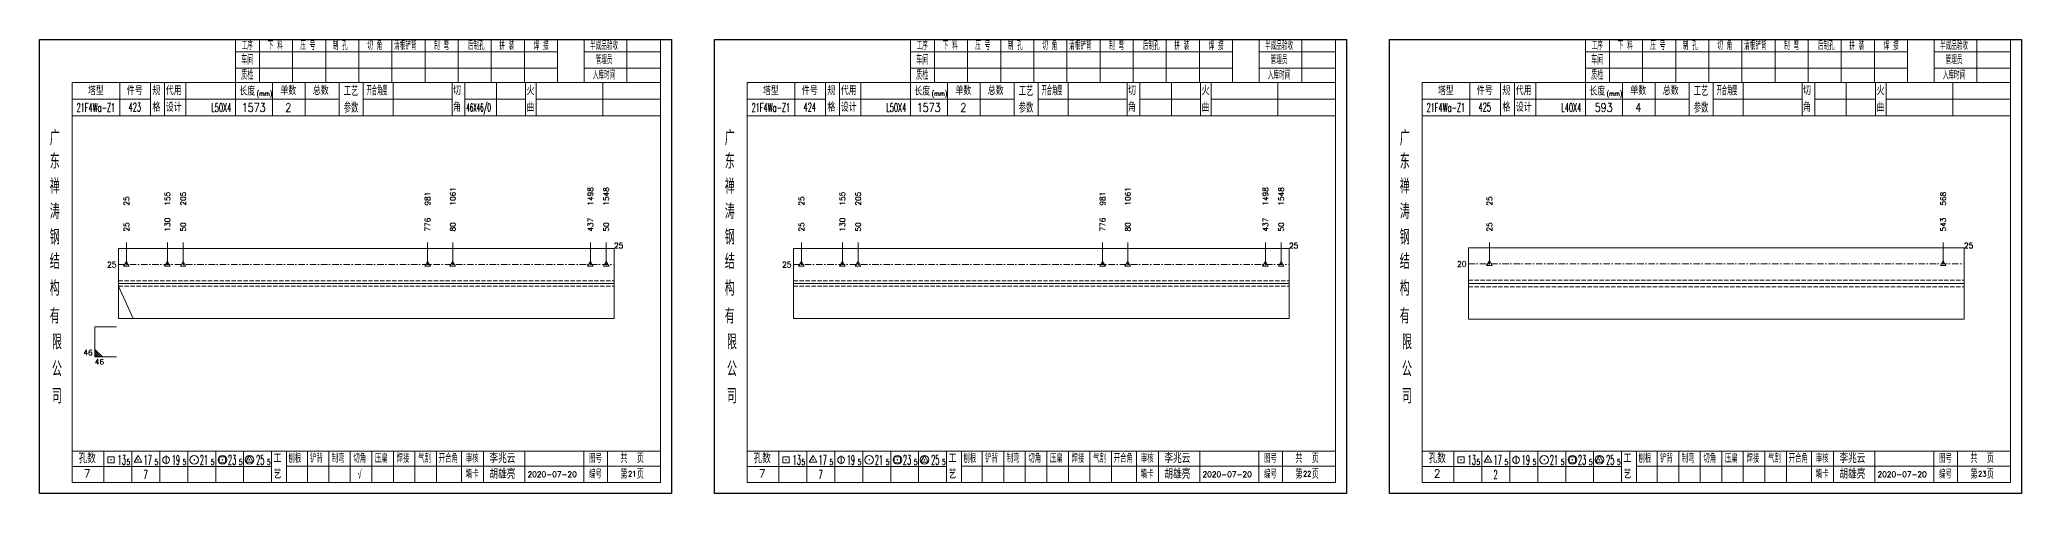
# Model space of a CAD drawing. Extents: x 1310 to 15542, y -76 to 8381.
# Drawn here: x 7759 to 8675, y 3664 to 3874 of the extents above; entities that cross this region are included whole.
import ezdxf
from ezdxf.enums import TextEntityAlignment as Align

# ---------------------------------------------------------------- set-up
doc = ezdxf.new("R2010")
doc.units = 0
doc.header["$MEASUREMENT"] = 0
doc.linetypes.add('一点画线', pattern=[5.2, 3, -1, 0.2, -1])
doc.linetypes.add('虚线', pattern=[2.75, 2, -0.75])
doc.layers.get('0').update_dxf_attribs({"linetype": 'CONTINUOUS', "lineweight": 25})
for name, color, linetype, lineweight in [('1', 7, 'CONTINUOUS', 25), ('4', 7, 'CONTINUOUS', 25), ('5', 7, 'CONTINUOUS', 25)]:
    doc.layers.add(name, color=color, linetype=linetype, lineweight=lineweight)
doc.styles.get("Standard").update_dxf_attribs({"font": 'simplex.shx', "width": 0.7, "height": 3, "bigfont": 'gbhzfs.shx'})

# ---------------------------------------------------------------- blocks, each defined once
blk = doc.blocks.new('孔17.5')
at = {"layer": '5', "color": 7, "linetype": 'Continuous', "lineweight": 13}
for p, q in [((0, 1), (-0.866, -0.5)), ((-0.1, -0.1), (0.1, 0.1)), ((0.1, -0.1), (-0.1, 0.1)), ((0.866, -0.5), (0, 1)), ((-0.866, -0.5), (0.866, -0.5))]:
    blk.add_line(p, q, dxfattribs=at)
blk = doc.blocks.new('CTJGK')
at = {"color": 6, "linetype": 'Continuous'}
for p, q in [((0, 209.97), (292.13, 209.97)), ((0, 0), (0, 209.97)), ((292.13, 209.97), (292.13, 0)), ((292.13, 0), (0, 0))]:
    blk.add_line(p, q, dxfattribs=at)

msp = doc.modelspace()

# ---------------------------------------------------------------- linework, layer by layer
at = {"color": 7, "linetype": 'Continuous', "lineweight": 18}
for p, q in [((7795.522, 3777.114), (7795.522, 3744.714)), ((7795.522, 3777.114), (8024.652, 3777.114)), ((8024.652, 3777.114), (8024.652, 3744.714)), ((8107.652, 3777.114), (8107.652, 3744.714)), ((8107.652, 3777.114), (8336.782, 3777.114)), ((8336.782, 3777.114), (8336.782, 3744.714)), ((8419.782, 3777.414), (8419.782, 3744.414)), ((8419.782, 3777.414), (8648.912, 3777.414)), ((8648.912, 3777.414), (8648.912, 3744.414)), ((7795.522, 3760.914), (8024.652, 3760.914)), ((8107.652, 3760.914), (8336.782, 3760.914)), ((8419.782, 3760.914), (8648.912, 3760.914))]:
    msp.add_line(p, q, dxfattribs=at)
at = {"color": 7, "linetype": 'Continuous', "lineweight": 13}
for p, q in [((7799.163, 3769.614), (7799.163, 3779.914)), ((7818.1, 3769.614), (7818.1, 3779.914)), ((7825.383, 3769.614), (7825.383, 3779.914)), ((7938.418, 3769.614), (7938.418, 3779.914)), ((7950.072, 3769.614), (7950.072, 3779.914)), ((8013.727, 3769.614), (8013.727, 3779.914)), ((8021.01, 3769.614), (8021.01, 3779.914)), ((8111.293, 3769.614), (8111.293, 3779.914)), ((8130.23, 3769.614), (8130.23, 3779.914)), ((8137.513, 3769.614), (8137.513, 3779.914)), ((8250.548, 3769.614), (8250.548, 3779.914)), ((8262.202, 3769.614), (8262.202, 3779.914)), ((8325.857, 3769.614), (8325.857, 3779.914)), ((8333.14, 3769.614), (8333.14, 3779.914)), ((8429.441, 3769.914), (8429.441, 3779.914)), ((8639.252, 3769.914), (8639.252, 3779.914)), ((7795.522, 3759.618), (7802.222, 3744.714)), ((7784.522, 3740.914), (7794.522, 3740.914)), ((7784.522, 3740.914), (7784.522, 3726.914)), ((7788.022, 3726.914), (7784.522, 3730.414)), ((7787.147, 3726.914), (7784.522, 3729.539)), ((7786.272, 3726.914), (7784.522, 3728.664)), ((7785.397, 3726.914), (7784.522, 3727.789)), ((7784.522, 3726.914), (7794.522, 3726.914))]:
    msp.add_line(p, q, dxfattribs=at)
at = {"color": 3, "linetype": '一点画线', "lineweight": 13}
for p, q in [((7795.522, 3769.614), (8024.652, 3769.614)), ((8107.652, 3769.614), (8336.782, 3769.614)), ((8419.782, 3769.914), (8648.912, 3769.914))]:
    msp.add_line(p, q, dxfattribs=at)
at = {"color": 1, "linetype": '虚线', "lineweight": 18}
for p, q in [((7795.522, 3762.114), (8024.652, 3762.114)), ((7795.522, 3759.714), (8024.652, 3759.714)), ((8107.652, 3762.114), (8336.782, 3762.114)), ((8107.652, 3759.714), (8336.782, 3759.714)), ((8419.782, 3762.414), (8648.912, 3762.414)), ((8419.782, 3759.414), (8648.912, 3759.414))]:
    msp.add_line(p, q, dxfattribs=at)
at = {"layer": '1', "color": 7, "linetype": 'Continuous', "lineweight": 18}
for p, q in [((7795.522, 3744.714), (8024.652, 3744.714)), ((8107.652, 3744.714), (8336.782, 3744.714)), ((8419.782, 3744.414), (8648.912, 3744.414))]:
    msp.add_line(p, q, dxfattribs=at)
at = {"layer": '4', "color": 1, "linetype": 'Continuous', "lineweight": 18}
for p, q in [((7759.022, 3873.741), (7759.022, 3663.771)), ((8051.152, 3873.741), (7759.022, 3873.741)), ((7849.652, 3873.741), (7849.652, 3853.901)), ((7998.492, 3868.011), (7849.652, 3868.011)), ((7860.682, 3873.741), (7860.682, 3853.881)), ((7875.992, 3873.741), (7875.992, 3853.881)), ((7891.312, 3873.741), (7891.312, 3853.881)), ((7906.622, 3873.741), (7906.622, 3853.881)), ((7921.932, 3873.741), (7921.932, 3853.881)), ((7937.242, 3873.741), (7937.242, 3853.881)), ((7952.562, 3873.741), (7952.562, 3853.881)), ((7967.872, 3873.741), (7967.872, 3853.881)), ((7983.182, 3873.741), (7983.182, 3853.881)), ((7998.492, 3873.741), (7998.492, 3853.901)), ((7998.492, 3873.741), (7998.492, 3853.881)), ((8010.772, 3873.741), (8010.772, 3853.881)), ((8046.102, 3868.011), (8010.772, 3868.011)), ((8030.522, 3873.741), (8030.522, 3853.881)), ((8046.102, 3873.741), (8046.102, 3853.881)), ((8051.152, 3843.941), (8051.152, 3873.741)), ((8071.152, 3873.741), (8071.152, 3663.771)), ((8363.282, 3873.741), (8071.152, 3873.741)), ((8161.782, 3873.741), (8161.782, 3853.901)), ((8310.622, 3868.011), (8161.782, 3868.011)), ((8172.812, 3873.741), (8172.812, 3853.881)), ((8188.122, 3873.741), (8188.122, 3853.881)), ((8203.442, 3873.741), (8203.442, 3853.881)), ((8218.752, 3873.741), (8218.752, 3853.881)), ((8234.062, 3873.741), (8234.062, 3853.881)), ((8249.372, 3873.741), (8249.372, 3853.881)), ((8264.692, 3873.741), (8264.692, 3853.881)), ((8280.002, 3873.741), (8280.002, 3853.881)), ((8295.312, 3873.741), (8295.312, 3853.881)), ((8310.622, 3873.741), (8310.622, 3853.901)), ((8310.622, 3873.741), (8310.622, 3853.881)), ((8322.902, 3873.741), (8322.902, 3853.881)), ((8358.232, 3868.011), (8322.902, 3868.011)), ((8342.652, 3873.741), (8342.652, 3853.881)), ((8358.232, 3873.741), (8358.232, 3853.881)), ((8363.282, 3843.941), (8363.282, 3873.741)), ((8383.282, 3873.741), (8383.282, 3663.771)), ((8675.412, 3873.741), (8383.282, 3873.741)), ((8473.912, 3873.741), (8473.912, 3853.901)), ((8622.752, 3868.011), (8473.912, 3868.011)), ((8484.942, 3873.741), (8484.942, 3853.881)), ((8500.252, 3873.741), (8500.252, 3853.881)), ((8515.572, 3873.741), (8515.572, 3853.881)), ((8530.882, 3873.741), (8530.882, 3853.881)), ((8546.192, 3873.741), (8546.192, 3853.881)), ((8561.502, 3873.741), (8561.502, 3853.881)), ((8576.822, 3873.741), (8576.822, 3853.881)), ((8592.132, 3873.741), (8592.132, 3853.881)), ((8607.442, 3873.741), (8607.442, 3853.881)), ((8622.752, 3873.741), (8622.752, 3853.901)), ((8622.752, 3873.741), (8622.752, 3853.881)), ((8635.032, 3873.741), (8635.032, 3853.881)), ((8670.362, 3868.011), (8635.032, 3868.011)), ((8654.782, 3873.741), (8654.782, 3853.881)), ((8670.362, 3873.741), (8670.362, 3853.881)), ((8675.412, 3843.941), (8675.412, 3873.741)), ((7998.492, 3860.531), (7849.652, 3860.531)), ((8046.102, 3860.531), (8010.772, 3860.531)), ((8310.622, 3860.531), (8161.782, 3860.531)), ((8358.232, 3860.531), (8322.902, 3860.531)), ((8622.752, 3860.531), (8473.912, 3860.531)), ((8670.362, 3860.531), (8635.032, 3860.531)), ((7774.032, 3853.881), (7774.032, 3668.821)), ((8046.102, 3853.881), (7774.032, 3853.881)), ((7796.152, 3853.891), (7796.152, 3838.471)), ((7810.302, 3838.471), (7810.302, 3853.881)), ((7816.802, 3838.471), (7816.802, 3853.881)), ((7826.672, 3853.881), (7826.672, 3838.471)), ((7849.652, 3853.901), (7849.652, 3838.471)), ((7866.772, 3853.881), (7866.772, 3838.471)), ((7881.822, 3853.881), (7881.822, 3838.471)), ((7897.522, 3853.881), (7897.522, 3838.471)), ((7908.582, 3853.881), (7908.582, 3838.471)), ((7922.532, 3853.881), (7922.532, 3838.471)), ((7949.832, 3853.881), (7949.832, 3838.471)), ((7955.592, 3853.881), (7955.592, 3838.471)), ((7970.212, 3853.881), (7970.212, 3838.471)), ((7983.672, 3853.881), (7983.672, 3838.471)), ((7988.662, 3853.881), (7988.662, 3838.471)), ((8019.402, 3853.881), (8019.402, 3838.471)), ((8046.102, 3668.821), (8046.102, 3853.881)), ((8086.162, 3853.881), (8086.162, 3668.821)), ((8358.232, 3853.881), (8086.162, 3853.881)), ((8108.282, 3853.891), (8108.282, 3838.471)), ((8122.432, 3838.471), (8122.432, 3853.881)), ((8128.932, 3838.471), (8128.932, 3853.881)), ((8138.802, 3853.881), (8138.802, 3838.471)), ((8161.782, 3853.901), (8161.782, 3838.471)), ((8178.902, 3853.881), (8178.902, 3838.471)), ((8193.952, 3853.881), (8193.952, 3838.471)), ((8209.652, 3853.881), (8209.652, 3838.471)), ((8220.712, 3853.881), (8220.712, 3838.471)), ((8234.662, 3853.881), (8234.662, 3838.471)), ((8261.962, 3853.881), (8261.962, 3838.471)), ((8267.722, 3853.881), (8267.722, 3838.471)), ((8282.342, 3853.881), (8282.342, 3838.471)), ((8295.802, 3853.881), (8295.802, 3838.471)), ((8300.792, 3853.881), (8300.792, 3838.471)), ((8331.532, 3853.881), (8331.532, 3838.471)), ((8358.232, 3668.821), (8358.232, 3853.881)), ((8398.292, 3853.881), (8398.292, 3668.821)), ((8670.362, 3853.881), (8398.292, 3853.881)), ((8420.412, 3853.891), (8420.412, 3838.471)), ((8434.562, 3838.471), (8434.562, 3853.881)), ((8441.062, 3838.471), (8441.062, 3853.881)), ((8450.932, 3853.881), (8450.932, 3838.471)), ((8473.912, 3853.901), (8473.912, 3838.471)), ((8491.032, 3853.881), (8491.032, 3838.471)), ((8506.082, 3853.881), (8506.082, 3838.471)), ((8521.782, 3853.881), (8521.782, 3838.471)), ((8532.842, 3853.881), (8532.842, 3838.471)), ((8546.792, 3853.881), (8546.792, 3838.471)), ((8574.092, 3853.881), (8574.092, 3838.471)), ((8579.852, 3853.881), (8579.852, 3838.471)), ((8594.472, 3853.881), (8594.472, 3838.471)), ((8607.932, 3853.881), (8607.932, 3838.471)), ((8612.922, 3853.881), (8612.922, 3838.471)), ((8643.662, 3853.881), (8643.662, 3838.471)), ((8670.362, 3668.821), (8670.362, 3853.881)), ((7810.302, 3846.121), (7774.032, 3846.121)), ((7897.522, 3846.171), (7816.802, 3846.171)), ((7908.582, 3846.171), (7949.832, 3846.171)), ((7955.592, 3846.171), (7983.672, 3846.171)), ((7988.662, 3846.171), (8046.282, 3846.171)), ((8051.152, 3663.771), (8051.152, 3843.941)), ((8122.432, 3846.121), (8086.162, 3846.121)), ((8209.652, 3846.171), (8128.932, 3846.171)), ((8220.712, 3846.171), (8261.962, 3846.171)), ((8267.722, 3846.171), (8295.802, 3846.171)), ((8300.792, 3846.171), (8358.412, 3846.171)), ((8363.282, 3663.771), (8363.282, 3843.941)), ((8434.562, 3846.121), (8398.292, 3846.121)), ((8521.782, 3846.171), (8441.062, 3846.171)), ((8532.842, 3846.171), (8574.092, 3846.171)), ((8579.852, 3846.171), (8607.932, 3846.171)), ((8612.922, 3846.171), (8670.542, 3846.171)), ((8675.412, 3663.771), (8675.412, 3843.941)), ((8046.282, 3838.471), (7774.032, 3838.471)), ((8358.412, 3838.471), (8086.162, 3838.471)), ((8670.542, 3838.471), (8398.292, 3838.471)), ((7774.032, 3683.351), (8046.102, 3683.351)), ((7866.282, 3676.221), (7774.032, 3676.221)), ((7788.722, 3683.351), (7788.722, 3668.821)), ((7801.652, 3668.821), (7801.652, 3683.351)), ((7814.582, 3683.351), (7814.582, 3668.821)), ((7827.502, 3668.821), (7827.502, 3683.351)), ((7840.432, 3683.351), (7840.432, 3668.821)), ((7853.362, 3668.821), (7853.362, 3683.351)), ((7866.282, 3668.821), (7866.282, 3683.351)), ((7873.112, 3676.381), (8046.102, 3676.381)), ((7873.152, 3668.821), (7873.152, 3683.351)), ((7882.812, 3668.821), (7882.812, 3683.351)), ((7892.752, 3668.821), (7892.752, 3683.351)), ((7902.692, 3668.821), (7902.692, 3683.351)), ((7912.642, 3668.821), (7912.642, 3683.351)), ((7922.582, 3668.821), (7922.582, 3683.351)), ((7932.522, 3668.821), (7932.522, 3683.351)), ((7942.472, 3668.821), (7942.472, 3683.351)), ((7954.112, 3668.821), (7954.112, 3683.351)), ((7964.262, 3668.821), (7964.262, 3683.351)), ((7983.322, 3668.821), (7983.322, 3683.351)), ((8010.702, 3668.821), (8010.702, 3683.351)), ((8021.662, 3668.821), (8021.662, 3683.351)), ((8086.162, 3683.351), (8358.232, 3683.351)), ((8178.412, 3676.221), (8086.162, 3676.221)), ((8100.852, 3683.351), (8100.852, 3668.821)), ((8113.782, 3668.821), (8113.782, 3683.351)), ((8126.712, 3683.351), (8126.712, 3668.821)), ((8139.632, 3668.821), (8139.632, 3683.351)), ((8152.562, 3683.351), (8152.562, 3668.821)), ((8165.492, 3668.821), (8165.492, 3683.351)), ((8178.412, 3668.821), (8178.412, 3683.351)), ((8185.242, 3676.381), (8358.232, 3676.381)), ((8185.282, 3668.821), (8185.282, 3683.351)), ((8194.942, 3668.821), (8194.942, 3683.351)), ((8204.882, 3668.821), (8204.882, 3683.351)), ((8214.822, 3668.821), (8214.822, 3683.351)), ((8224.772, 3668.821), (8224.772, 3683.351)), ((8234.712, 3668.821), (8234.712, 3683.351)), ((8244.652, 3668.821), (8244.652, 3683.351)), ((8254.602, 3668.821), (8254.602, 3683.351)), ((8266.242, 3668.821), (8266.242, 3683.351)), ((8276.392, 3668.821), (8276.392, 3683.351)), ((8295.452, 3668.821), (8295.452, 3683.351)), ((8322.832, 3668.821), (8322.832, 3683.351)), ((8333.792, 3668.821), (8333.792, 3683.351)), ((8398.292, 3683.351), (8670.362, 3683.351)), ((8490.542, 3676.221), (8398.292, 3676.221)), ((8412.982, 3683.351), (8412.982, 3668.821)), ((8425.912, 3668.821), (8425.912, 3683.351)), ((8438.842, 3683.351), (8438.842, 3668.821)), ((8451.762, 3668.821), (8451.762, 3683.351)), ((8464.692, 3683.351), (8464.692, 3668.821)), ((8477.622, 3668.821), (8477.622, 3683.351)), ((8490.542, 3668.821), (8490.542, 3683.351)), ((8497.372, 3676.381), (8670.362, 3676.381)), ((8497.412, 3668.821), (8497.412, 3683.351)), ((8507.072, 3668.821), (8507.072, 3683.351)), ((8517.012, 3668.821), (8517.012, 3683.351)), ((8526.952, 3668.821), (8526.952, 3683.351)), ((8536.902, 3668.821), (8536.902, 3683.351)), ((8546.842, 3668.821), (8546.842, 3683.351)), ((8556.782, 3668.821), (8556.782, 3683.351)), ((8566.732, 3668.821), (8566.732, 3683.351)), ((8578.372, 3668.821), (8578.372, 3683.351)), ((8588.522, 3668.821), (8588.522, 3683.351)), ((8607.582, 3668.821), (8607.582, 3683.351)), ((8634.962, 3668.821), (8634.962, 3683.351)), ((8645.922, 3668.821), (8645.922, 3683.351)), ((7774.032, 3668.821), (8046.102, 3668.821)), ((8086.162, 3668.821), (8358.232, 3668.821)), ((8398.292, 3668.821), (8670.362, 3668.821)), ((7759.022, 3663.771), (8051.152, 3663.771)), ((8071.152, 3663.771), (8363.282, 3663.771)), ((8383.282, 3663.771), (8675.412, 3663.771))]:
    msp.add_line(p, q, dxfattribs=at)
at = {"layer": '4', "color": 7, "linetype": 'Continuous', "lineweight": 13}
for p, q in [((7790.608, 3677.857), (7790.608, 3680.685)), ((7790.608, 3680.685), (7793.436, 3680.685)), ((7793.436, 3677.857), (7790.608, 3677.857)), ((7791.822, 3679.071), (7792.222, 3679.471)), ((7792.222, 3679.071), (7791.822, 3679.471)), ((7793.436, 3680.685), (7793.436, 3677.857)), ((7804.522, 3681.271), (7802.79, 3678.271)), ((7802.79, 3678.271), (7806.254, 3678.271)), ((7804.322, 3679.071), (7804.722, 3679.471)), ((7804.722, 3679.071), (7804.322, 3679.471)), ((7806.254, 3678.271), (7804.522, 3681.271)), ((7817.522, 3681.271), (7817.522, 3677.271)), ((7830.322, 3679.071), (7830.722, 3679.471)), ((7830.722, 3679.071), (7830.322, 3679.471)), ((7842.108, 3677.857), (7842.108, 3680.685)), ((7842.108, 3680.685), (7844.936, 3680.685)), ((7844.936, 3677.857), (7842.108, 3677.857)), ((7843.322, 3679.071), (7843.722, 3679.471)), ((7843.722, 3679.071), (7843.322, 3679.471)), ((7844.936, 3680.685), (7844.936, 3677.857)), ((7856.022, 3681.271), (7854.29, 3678.271)), ((7854.29, 3678.271), (7857.754, 3678.271)), ((7855.822, 3679.071), (7856.222, 3679.471)), ((7856.222, 3679.071), (7855.822, 3679.471)), ((7857.754, 3678.271), (7856.022, 3681.271)), ((8102.738, 3677.857), (8102.738, 3680.685)), ((8102.738, 3680.685), (8105.566, 3680.685)), ((8105.566, 3677.857), (8102.738, 3677.857)), ((8103.952, 3679.071), (8104.352, 3679.471)), ((8104.352, 3679.071), (8103.952, 3679.471)), ((8105.566, 3680.685), (8105.566, 3677.857)), ((8116.652, 3681.271), (8114.92, 3678.271)), ((8114.92, 3678.271), (8118.384, 3678.271)), ((8116.452, 3679.071), (8116.852, 3679.471)), ((8116.852, 3679.071), (8116.452, 3679.471)), ((8118.384, 3678.271), (8116.652, 3681.271)), ((8129.652, 3681.271), (8129.652, 3677.271)), ((8142.452, 3679.071), (8142.852, 3679.471)), ((8142.852, 3679.071), (8142.452, 3679.471)), ((8154.238, 3677.857), (8154.238, 3680.685)), ((8154.238, 3680.685), (8157.066, 3680.685)), ((8157.066, 3677.857), (8154.238, 3677.857)), ((8155.452, 3679.071), (8155.852, 3679.471)), ((8155.852, 3679.071), (8155.452, 3679.471)), ((8157.066, 3680.685), (8157.066, 3677.857)), ((8168.152, 3681.271), (8166.42, 3678.271)), ((8166.42, 3678.271), (8169.884, 3678.271)), ((8167.952, 3679.071), (8168.352, 3679.471)), ((8168.352, 3679.071), (8167.952, 3679.471)), ((8169.884, 3678.271), (8168.152, 3681.271)), ((8414.868, 3677.857), (8414.868, 3680.685)), ((8414.868, 3680.685), (8417.696, 3680.685)), ((8417.696, 3677.857), (8414.868, 3677.857)), ((8416.082, 3679.071), (8416.482, 3679.471)), ((8416.482, 3679.071), (8416.082, 3679.471)), ((8417.696, 3680.685), (8417.696, 3677.857)), ((8428.782, 3681.271), (8427.05, 3678.271)), ((8427.05, 3678.271), (8430.514, 3678.271)), ((8428.582, 3679.071), (8428.982, 3679.471)), ((8428.982, 3679.071), (8428.582, 3679.471)), ((8430.514, 3678.271), (8428.782, 3681.271)), ((8441.782, 3681.271), (8441.782, 3677.271)), ((8454.582, 3679.071), (8454.982, 3679.471)), ((8454.982, 3679.071), (8454.582, 3679.471)), ((8466.368, 3677.857), (8466.368, 3680.685)), ((8466.368, 3680.685), (8469.196, 3680.685)), ((8469.196, 3677.857), (8466.368, 3677.857)), ((8467.582, 3679.071), (8467.982, 3679.471)), ((8467.982, 3679.071), (8467.582, 3679.471)), ((8469.196, 3680.685), (8469.196, 3677.857)), ((8480.282, 3681.271), (8478.55, 3678.271)), ((8478.55, 3678.271), (8482.014, 3678.271)), ((8480.082, 3679.071), (8480.482, 3679.471)), ((8480.482, 3679.071), (8480.082, 3679.471)), ((8482.014, 3678.271), (8480.282, 3681.271))]:
    msp.add_line(p, q, dxfattribs=at)
for centre, radius in [((7817.522, 3679.271), 1.6), ((7830.522, 3679.271), 2), ((7843.522, 3679.271), 2), ((7856.022, 3679.271), 2), ((8129.652, 3679.271), 1.6), ((8142.652, 3679.271), 2), ((8155.652, 3679.271), 2), ((8168.152, 3679.271), 2), ((8441.782, 3679.271), 1.6), ((8454.782, 3679.271), 2), ((8467.782, 3679.271), 2), ((8480.282, 3679.271), 2)]:
    msp.add_circle(centre, radius, dxfattribs=at)

# ---------------------------------------------------------------- block references
at = {"color": 0, "linetype": 'Continuous'}
for p in [(7759.022, 3663.771), (8071.152, 3663.771), (8383.282, 3663.771)]:
    msp.add_blockref('CTJGK', p, dxfattribs=at)
at = {"color": 8, "linetype": 'Continuous', "lineweight": 9, "xscale": 1.5, "yscale": 1.5, "zscale": 1.5}
for p in [(7799.163, 3769.614), (7818.1, 3769.614), (7825.383, 3769.614), (7938.418, 3769.614), (7950.072, 3769.614), (8013.727, 3769.614), (8021.01, 3769.614), (8111.293, 3769.614), (8130.23, 3769.614), (8137.513, 3769.614), (8250.548, 3769.614), (8262.202, 3769.614), (8325.857, 3769.614), (8333.14, 3769.614), (8429.441, 3769.914), (8639.252, 3769.914)]:
    msp.add_blockref('孔17.5', p, dxfattribs=at)

# ---------------------------------------------------------------- texts
at = {"color": 7, "linetype": 'Continuous', "lineweight": 13}
for s, p in [('155', (7818.1, 3796.914)), ('205', (7825.383, 3796.914)), ('1061', (7950.072, 3796.914)), ('1498', (8013.727, 3796.914)), ('1548', (8021.01, 3796.914)), ('155', (8130.23, 3796.914)), ('205', (8137.513, 3796.914)), ('1061', (8262.202, 3796.914)), ('1498', (8325.857, 3796.914)), ('1548', (8333.14, 3796.914)), ('568', (8639.252, 3796.914)), ('25', (7799.163, 3796.914)), ('981', (7938.418, 3796.914)), ('25', (8111.293, 3796.914)), ('981', (8250.548, 3796.914)), ('25', (8429.441, 3796.914))]:
    msp.add_text(s, height=2.5, rotation=90, dxfattribs=at).set_placement(p, align=Align.MIDDLE_LEFT)
at = {"color": 8, "linetype": 'Continuous', "lineweight": 9}
for s, p in [('25', (7799.163, 3784.914)), ('130', (7818.1, 3784.914)), ('50', (7825.383, 3784.914)), ('776', (7938.418, 3784.914)), ('80', (7950.072, 3784.914)), ('437', (8013.727, 3784.914)), ('50', (8021.01, 3784.914)), ('25', (8111.293, 3784.914)), ('130', (8130.23, 3784.914)), ('50', (8137.513, 3784.914)), ('776', (8250.548, 3784.914)), ('80', (8262.202, 3784.914)), ('437', (8325.857, 3784.914)), ('50', (8333.14, 3784.914)), ('25', (8429.441, 3784.914)), ('543', (8639.252, 3784.914))]:
    msp.add_text(s, height=2.5, rotation=90, dxfattribs=at).set_placement(p, align=Align.MIDDLE_LEFT)
at = {"color": 7, "linetype": 'Continuous', "lineweight": 13}
for p in [(8024.652, 3778.414), (8336.782, 3778.414), (8648.912, 3778.414)]:
    msp.add_text('25', height=2.5, dxfattribs=at).set_placement(p, align=Align.MIDDLE_LEFT)
for s, p in [('25', (7794.522, 3769.614)), ('25', (8106.652, 3769.614)), ('20', (8418.782, 3769.914))]:
    msp.add_text(s, height=2.5, dxfattribs=at).set_placement(p, align=Align.MIDDLE_RIGHT)
msp.add_text('46', height=2.5, dxfattribs=at).set_placement((7783.522, 3726.914), align=Align.BOTTOM_RIGHT)
msp.add_text('46', height=2.5, dxfattribs=at).set_placement((7784.522, 3725.914), align=Align.TOP_LEFT)
at = {"layer": '4', "color": 1, "linetype": 'Continuous', "lineweight": 25}
for s, height, width, p in [('工序', 3.7, 0.7, (7855.022, 3870.871)), ('下 料', 3.7, 0.7, (7868.022, 3870.871)), ('压 号', 3.7, 0.7, (7883.022, 3870.871)), ('制 孔', 3.7, 0.7, (7898.022, 3870.871)), ('切 角', 3.7, 0.7, (7914.022, 3870.871)), ('清根铲背 ', 3.7, 0.7, (7929.022, 3870.871)), (' 制 弯', 3.7, 0.7, (7944.022, 3870.871)), (' 后制孔', 3.7, 0.7, (7960.022, 3870.871)), ('拼 装', 3.7, 0.7, (7975.022, 3870.871)), (' 焊 接', 3.7, 0.7, (7990.022, 3870.871)), ('半成品验收', 3.7, 0.7, (8020.022, 3870.871)), ('工序', 3.7, 0.7, (8167.152, 3870.871)), ('下 料', 3.7, 0.7, (8180.152, 3870.871)), ('压 号', 3.7, 0.7, (8195.152, 3870.871)), ('制 孔', 3.7, 0.7, (8210.152, 3870.871)), ('切 角', 3.7, 0.7, (8226.152, 3870.871)), ('清根铲背 ', 3.7, 0.7, (8241.152, 3870.871)), (' 制 弯', 3.7, 0.7, (8256.152, 3870.871)), (' 后制孔', 3.7, 0.7, (8272.152, 3870.871)), ('拼 装', 3.7, 0.7, (8287.152, 3870.871)), (' 焊 接', 3.7, 0.7, (8302.152, 3870.871)), ('半成品验收', 3.7, 0.7, (8332.152, 3870.871)), ('工序', 3.7, 0.7, (8479.282, 3870.871)), ('下 料', 3.7, 0.7, (8492.282, 3870.871)), ('压 号', 3.7, 0.7, (8507.282, 3870.871)), ('制 孔', 3.7, 0.7, (8522.282, 3870.871)), ('切 角', 3.7, 0.7, (8538.282, 3870.871)), ('清根铲背 ', 3.7, 0.7, (8553.282, 3870.871)), (' 制 弯', 3.7, 0.7, (8568.282, 3870.871)), (' 后制孔', 3.7, 0.7, (8584.282, 3870.871)), ('拼 装', 3.7, 0.7, (8599.282, 3870.871)), (' 焊 接', 3.7, 0.7, (8614.282, 3870.871)), ('半成品验收', 3.7, 0.7, (8644.282, 3870.871)), ('质检', 4, 0.7, (7855.022, 3857.211)), ('车间', 4, 0.7, (7855.022, 3864.271)), ('入库时间', 3.7, 0.7, (8020.022, 3857.211)), ('管理员', 3.7, 0.7, (8020.022, 3864.271)), ('质检', 4, 0.7, (8167.152, 3857.211)), ('车间', 4, 0.7, (8167.152, 3864.271)), ('入库时间', 3.7, 0.7, (8332.152, 3857.211)), ('管理员', 3.7, 0.7, (8332.152, 3864.271)), ('质检', 4, 0.7, (8479.282, 3857.211)), ('车间', 4, 0.7, (8479.282, 3864.271)), ('入库时间', 3.7, 0.7, (8644.282, 3857.211)), ('管理员', 3.7, 0.7, (8644.282, 3864.271)), ('(mm)', 2.24, 0.7, (7863.022, 3848.771)), ('工艺', 4.8, 0.7, (7903.022, 3850.031)), ('开合角度', 4, 0.6, (7915.022, 3850.031)), ('(mm)', 2.24, 0.7, (8175.152, 3848.771)), ('工艺', 4.8, 0.7, (8215.152, 3850.031)), ('开合角度', 4, 0.6, (8227.152, 3850.031)), ('(mm)', 2.24, 0.7, (8487.282, 3848.771)), ('工艺', 4.8, 0.7, (8527.282, 3850.031)), ('开合角度', 4, 0.6, (8539.282, 3850.031)), ('21F4Wa-Z1', 4, 0.5, (7785.022, 3842.291)), ('423', 4, 0.5, (7803.022, 3842.541)), ('L50X4', 4, 0.5, (7843.022, 3842.271)), ('1573', 4, 0.8, (7858.022, 3842.321)), ('2', 4, 0.8, (7874.022, 3842.321)), ('参数', 4.8, 0.7, (7903.022, 3842.321)), ('46X46/0', 3.8, 0.4, (7962.022, 3842.321)), ('21F4Wa-Z1', 4, 0.5, (8097.152, 3842.291)), ('424', 4, 0.5, (8115.152, 3842.541)), ('L50X4', 4, 0.5, (8155.152, 3842.271)), ('1573', 4, 0.8, (8170.152, 3842.321)), ('2', 4, 0.8, (8186.152, 3842.321)), ('参数', 4.8, 0.7, (8215.152, 3842.321)), ('21F4Wa-Z1', 4, 0.5, (8409.282, 3842.291)), ('425', 4, 0.5, (8427.282, 3842.541)), ('L40X4', 4, 0.5, (8467.282, 3842.271)), ('593', 4, 0.8, (8482.282, 3842.321)), ('4', 4, 0.8, (8498.282, 3842.321)), ('参数', 4.8, 0.7, (8527.282, 3842.321)), ('广', 6.96, 0.7, (7766.022, 3828.241)), ('广', 6.96, 0.7, (8078.152, 3828.241)), ('广', 6.96, 0.7, (8390.282, 3828.241)), ('东', 6.96, 0.7, (7766.022, 3817.451)), ('东', 6.96, 0.7, (8078.152, 3817.451)), ('东', 6.96, 0.7, (8390.282, 3817.451)), ('禅', 6.96, 0.7, (7766.022, 3805.861)), ('禅', 6.96, 0.7, (8078.152, 3805.861)), ('禅', 6.96, 0.7, (8390.282, 3805.861)), ('涛', 6.96, 0.7, (7766.022, 3794.261)), ('涛', 6.96, 0.7, (8078.152, 3794.261)), ('涛', 6.96, 0.7, (8390.282, 3794.261)), ('钢', 6.96, 0.7, (7766.022, 3782.371)), ('钢', 6.96, 0.7, (8078.152, 3782.371)), ('钢', 6.96, 0.7, (8390.282, 3782.371)), ('结', 6.96, 0.7, (7766.022, 3771.061)), ('结', 6.96, 0.7, (8078.152, 3771.061)), ('结', 6.96, 0.7, (8390.282, 3771.061)), ('构', 6.96, 0.7, (7766.022, 3758.681)), ('构', 6.96, 0.7, (8078.152, 3758.681)), ('构', 6.96, 0.7, (8390.282, 3758.681)), ('有', 6.96, 0.7, (7766.022, 3745.871)), ('有', 6.96, 0.7, (8078.152, 3745.871)), ('有', 6.96, 0.7, (8390.282, 3745.871)), ('限', 6.96, 0.7, (7767.022, 3733.871)), ('限', 6.96, 0.7, (8079.152, 3733.871)), ('限', 6.96, 0.7, (8391.282, 3733.871)), ('公', 6.96, 0.7, (7767.022, 3721.331)), ('公', 6.96, 0.7, (8079.152, 3721.331)), ('公', 6.96, 0.7, (8391.282, 3721.331)), ('司', 6.96, 0.7, (7767.022, 3708.851)), ('司', 6.96, 0.7, (8079.152, 3708.851)), ('司', 6.96, 0.7, (8391.282, 3708.851)), ('13', 4.47, 0.5, (7797.022, 3679.271)), ('5', 2.68, 0.6, (7800.022, 3678.271)), ('17', 4.47, 0.5, (7809.022, 3679.271)), ('5', 2.68, 0.6, (7813.022, 3678.271)), ('19', 4.47, 0.5, (7822.022, 3679.271)), ('5', 2.68, 0.6, (7826.022, 3678.271)), ('21', 4.47, 0.5, (7835.022, 3679.271)), ('5', 2.68, 0.6, (7839.022, 3678.271)), ('23', 4.47, 0.5, (7848.022, 3679.271)), ('5', 2.68, 0.6, (7852.022, 3678.271)), ('25', 4.47, 0.5, (7861.022, 3679.271)), ('5', 2.68, 0.6, (7865.022, 3678.271)), ('刨根', 3.7, 0.8, (7877.022, 3679.871)), ('铲背', 3.7, 0.8, (7887.022, 3679.871)), ('制弯', 3.7, 0.8, (7897.022, 3679.871)), ('切角', 3.7, 0.8, (7907.022, 3679.871)), ('√', 4, 0.6, (7907.022, 3672.601)), ('压扁', 3.7, 0.8, (7917.022, 3679.871)), ('焊接', 3.7, 0.8, (7927.022, 3679.871)), ('气割', 3.7, 0.8, (7937.022, 3679.871)), ('开合角', 3.7, 0.8, (7948.022, 3679.871)), ('填卡', 3.7, 0.8, (7959.022, 3672.601)), ('审核', 3.7, 0.8, (7959.022, 3679.871)), ('编号', 3.7, 0.8, (8016.022, 3672.601)), ('图号', 3.7, 0.8, (8016.022, 3679.871)), ('第  页', 4, 0.8, (8033.022, 3672.601)), ('共  页', 4, 0.8, (8033.022, 3679.871)), ('13', 4.47, 0.5, (8109.152, 3679.271)), ('5', 2.68, 0.6, (8112.152, 3678.271)), ('17', 4.47, 0.5, (8121.152, 3679.271)), ('5', 2.68, 0.6, (8125.152, 3678.271)), ('19', 4.47, 0.5, (8134.152, 3679.271)), ('5', 2.68, 0.6, (8138.152, 3678.271)), ('21', 4.47, 0.5, (8147.152, 3679.271)), ('5', 2.68, 0.6, (8151.152, 3678.271)), ('23', 4.47, 0.5, (8160.152, 3679.271)), ('5', 2.68, 0.6, (8164.152, 3678.271)), ('25', 4.47, 0.5, (8173.152, 3679.271)), ('5', 2.68, 0.6, (8177.152, 3678.271)), ('刨根', 3.7, 0.8, (8189.152, 3679.871)), ('铲背', 3.7, 0.8, (8199.152, 3679.871)), ('制弯', 3.7, 0.8, (8209.152, 3679.871)), ('切角', 3.7, 0.8, (8219.152, 3679.871)), ('压扁', 3.7, 0.8, (8229.152, 3679.871)), ('焊接', 3.7, 0.8, (8239.152, 3679.871)), ('气割', 3.7, 0.8, (8249.152, 3679.871)), ('开合角', 3.7, 0.8, (8260.152, 3679.871)), ('填卡', 3.7, 0.8, (8271.152, 3672.601)), ('审核', 3.7, 0.8, (8271.152, 3679.871)), ('编号', 3.7, 0.8, (8328.152, 3672.601)), ('图号', 3.7, 0.8, (8328.152, 3679.871)), ('第  页', 4, 0.8, (8345.152, 3672.601)), ('共  页', 4, 0.8, (8345.152, 3679.871)), ('13', 4.47, 0.5, (8421.282, 3679.271)), ('5', 2.68, 0.6, (8424.282, 3678.271)), ('17', 4.47, 0.5, (8433.282, 3679.271)), ('5', 2.68, 0.6, (8437.282, 3678.271)), ('19', 4.47, 0.5, (8446.282, 3679.271)), ('5', 2.68, 0.6, (8450.282, 3678.271)), ('21', 4.47, 0.5, (8459.282, 3679.271)), ('5', 2.68, 0.6, (8463.282, 3678.271)), ('23', 4.47, 0.5, (8472.282, 3679.271)), ('5', 2.68, 0.6, (8476.282, 3678.271)), ('25', 4.47, 0.5, (8485.282, 3679.271)), ('5', 2.68, 0.6, (8489.282, 3678.271)), ('刨根', 3.7, 0.8, (8501.282, 3679.871)), ('铲背', 3.7, 0.8, (8511.282, 3679.871)), ('制弯', 3.7, 0.8, (8521.282, 3679.871)), ('切角', 3.7, 0.8, (8531.282, 3679.871)), ('压扁', 3.7, 0.8, (8541.282, 3679.871)), ('焊接', 3.7, 0.8, (8551.282, 3679.871)), ('气割', 3.7, 0.8, (8561.282, 3679.871)), ('开合角', 3.7, 0.8, (8572.282, 3679.871)), ('填卡', 3.7, 0.8, (8583.282, 3672.601)), ('审核', 3.7, 0.8, (8583.282, 3679.871)), ('编号', 3.7, 0.8, (8640.282, 3672.601)), ('图号', 3.7, 0.8, (8640.282, 3679.871)), ('第  页', 4, 0.8, (8657.282, 3672.601)), ('共  页', 4, 0.8, (8657.282, 3679.871)), ('7', 4, 0.5, (7808.022, 3672.521)), ('7', 4, 0.5, (8120.152, 3672.521)), ('2', 4, 0.5, (8432.282, 3672.521))]:
    msp.add_text(s, height=height, dxfattribs=dict(at, width=width)).set_placement(p, align=Align.MIDDLE_CENTER)
for s, height, p in [('塔型', 3.7, (7785.022, 3850.001)), ('件号', 3.7, (7803.022, 3850.001)), ('规', 3.7, (7813.022, 3850.031)), ('代用', 3.7, (7821.022, 3850.031)), ('长度', 3.7, (7855.022, 3849.771)), ('单数', 3.7, (7874.022, 3850.031)), ('总数', 3.7, (7889.022, 3850.031)), ('切', 3.7, (7952.022, 3850.031)), ('火', 3.7, (7986.022, 3850.031)), ('塔型', 3.7, (8097.152, 3850.001)), ('件号', 3.7, (8115.152, 3850.001)), ('规', 3.7, (8125.152, 3850.031)), ('代用', 3.7, (8133.152, 3850.031)), ('长度', 3.7, (8167.152, 3849.771)), ('单数', 3.7, (8186.152, 3850.031)), ('总数', 3.7, (8201.152, 3850.031)), ('切', 3.7, (8264.152, 3850.031)), ('火', 3.7, (8298.152, 3850.031)), ('塔型', 3.7, (8409.282, 3850.001)), ('件号', 3.7, (8427.282, 3850.001)), ('规', 3.7, (8437.282, 3850.031)), ('代用', 3.7, (8445.282, 3850.031)), ('长度', 3.7, (8479.282, 3849.771)), ('单数', 3.7, (8498.282, 3850.031)), ('总数', 3.7, (8513.282, 3850.031)), ('切', 3.7, (8576.282, 3850.031)), ('火', 3.7, (8610.282, 3850.031)), ('格', 3.7, (7813.022, 3842.321)), ('设计', 3.7, (7821.022, 3842.321)), ('角', 3.7, (7952.022, 3842.321)), ('曲', 3.7, (7986.022, 3842.321)), ('格', 3.7, (8125.152, 3842.321)), ('设计', 3.7, (8133.152, 3842.321)), ('角', 3.7, (8264.152, 3842.321)), ('曲', 3.7, (8298.152, 3842.321)), ('格', 3.7, (8437.282, 3842.321)), ('设计', 3.7, (8445.282, 3842.321)), ('角', 3.7, (8576.282, 3842.321)), ('曲', 3.7, (8610.282, 3842.321)), ('孔数', 4, (7781.022, 3679.791)), ('7', 3.7, (7781.022, 3672.961)), ('工', 3.7, (7869.022, 3679.871)), ('艺', 3.7, (7869.022, 3672.521)), ('李兆云', 4, (7973.022, 3679.871)), ('胡雄亮', 4, (7973.022, 3672.601)), ('孔数', 4, (8093.152, 3679.791)), ('7', 3.7, (8093.152, 3672.961)), ('工', 3.7, (8181.152, 3679.871)), ('艺', 3.7, (8181.152, 3672.521)), ('李兆云', 4, (8285.152, 3679.871)), ('胡雄亮', 4, (8285.152, 3672.601)), ('孔数', 4, (8405.282, 3679.791)), ('2', 3.7, (8405.282, 3672.961)), ('工', 3.7, (8493.282, 3679.871)), ('艺', 3.7, (8493.282, 3672.521)), ('李兆云', 4, (8597.282, 3679.871)), ('胡雄亮', 4, (8597.282, 3672.601)), ('2020-07-20', 2.5, (7996.022, 3672.601)), ('2020-07-20', 2.5, (8308.152, 3672.601)), ('2020-07-20', 2.5, (8620.282, 3672.601))]:
    msp.add_text(s, height=height, dxfattribs=at).set_placement(p, align=Align.MIDDLE_CENTER)
at = {"layer": '4', "color": 6, "linetype": 'Continuous', "lineweight": 25, "width": 0.8}
for s, p in [('21', (8033.047, 3672.829)), ('22', (8345.177, 3672.829)), ('23', (8657.307, 3672.829))]:
    msp.add_text(s, height=2.5, dxfattribs=at).set_placement(p, align=Align.MIDDLE_CENTER)

doc.saveas('drawing.dxf')
